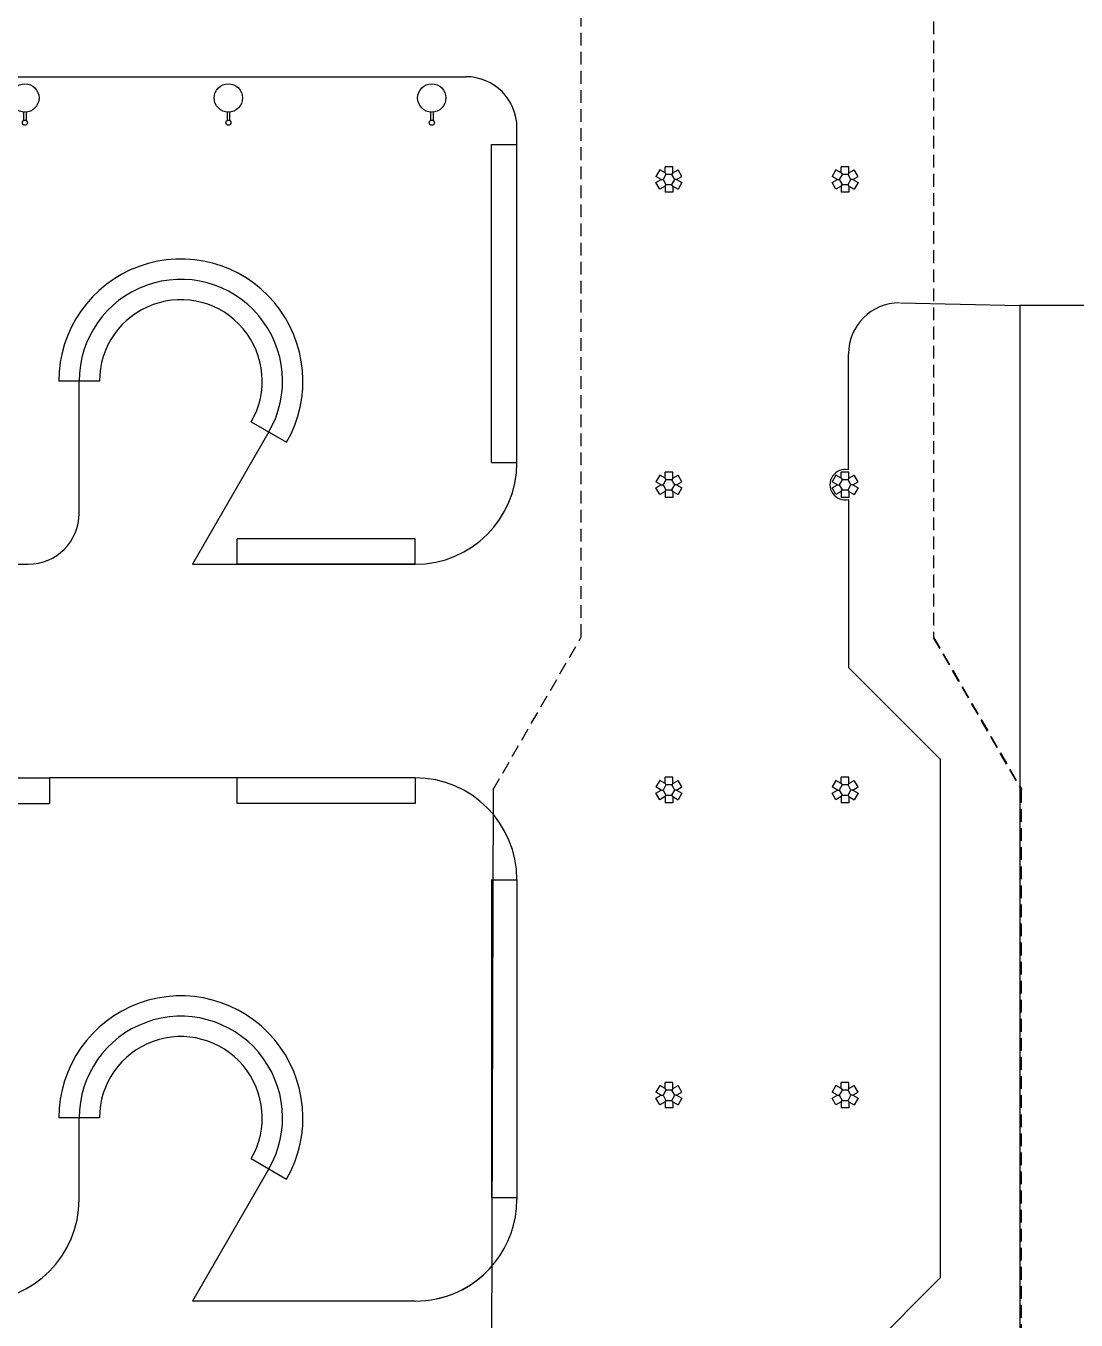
# Model space of a CAD drawing. Header units: millimetres. Extents: x 2128 to 2646, y 1972 to 2207.
# Drawn here: x 2351.25 to 2371.9, y 2072.07 to 2097.51 of the extents above; entities that cross this region are included whole.
import ezdxf

# ---------------------------------------------------------------- set-up
doc = ezdxf.new("R2010")
doc.units = ezdxf.units.MM
doc.linetypes.add('HIDDEN', pattern=[0.375, 0.25, -0.125])
for name, color, linetype in [('AR-ALV-V', 2, 'Continuous'), ('AR-CALÇADA', 1, 'Continuous'), ('AR-ESTMA-C', 1, 'Continuous'), ('AR-ILUMINAÇÃO-JARDIM', 1, 'Continuous'), ('AR-PIS', 1, 'Continuous'), ('AR-PISO', 1, 'Continuous'), ('AR-PISO-V', 1, 'Continuous'), ('AR-PROJ', 1, 'HIDDEN'), ('PLAT-CONG', 7, 'Continuous')]:
    doc.layers.add(name, color=color, linetype=linetype)

# ---------------------------------------------------------------- blocks, each defined once
blk = doc.blocks.new('Poste Jardim')
at = {"layer": 'AR-ILUMINAÇÃO-JARDIM'}
for p, q in [((-0.025, 0.109), (-0.025, 0.274)), ((0.025, 0.109), (0.025, 0.274))]:
    blk.add_line(p, q, dxfattribs=at)
for centre, radius in [((0, 0.318), 0.05), ((0, 0.318), 0.05), ((0, -0.167), 0.278)]:
    blk.add_circle(centre, radius, dxfattribs=at)
blk = doc.blocks.new('A$C527D507D')
at = {"layer": 'AR-PROJ'}
for points in [[(29.445, 0), (31.177, 3), (31.177, 26.35)], [(38.105, 26.35), (38.105, 3), (39.837, 0)]]:
    blk.add_lwpolyline(points, dxfattribs=at)
blk = doc.blocks.new('pilar15')
at = {"layer": 'AR-ESTMA-C'}
for p, q in [((-0.179, 0.19), (-0.254, 0.06)), ((-0.15, 0), (-0.254, 0.06)), ((-0.254, -0.06), (-0.15, 0)), ((-0.075, 0.13), (-0.179, 0.19)), ((-0.15, 0), (-0.115, 0)), ((0.075, 0.25), (-0.075, 0.25)), ((-0.075, 0.13), (-0.075, 0.25)), ((-0.075, 0.13), (-0.058, 0.1)), ((0.075, 0.13), (0.058, 0.1)), ((0.075, 0.13), (0.075, 0.25)), ((0.075, 0.13), (0.179, 0.19)), ((0.15, 0), (0.115, 0)), ((0.15, 0), (0.254, 0.06)), ((0.15, 0), (0.254, -0.06)), ((0.254, 0.06), (0.179, 0.19)), ((-0.179, -0.19), (-0.254, -0.06)), ((-0.075, -0.13), (-0.179, -0.19)), ((-0.075, -0.13), (-0.058, -0.1)), ((-0.075, -0.13), (-0.075, -0.25)), ((0.075, -0.25), (-0.075, -0.25)), ((0.075, -0.13), (0.058, -0.1)), ((0.075, -0.13), (0.179, -0.19)), ((0.075, -0.13), (0.075, -0.25)), ((0.254, -0.06), (0.179, -0.19))]:
    blk.add_line(p, q, dxfattribs=at)
blk.add_lwpolyline([(0.058, 0.1), (-0.058, 0.1), (-0.115, 0), (-0.058, -0.1), (0.058, -0.1), (0.115, 0)], close=True, dxfattribs=at)

msp = doc.modelspace()

# ---------------------------------------------------------------- linework, layer by layer
at = {"layer": 'AR-ALV-V'}
for p, q in [((2352.699, 2090.532), (2351.899, 2090.532)), ((2355.684, 2089.732), (2356.377, 2089.332)), ((2352.699, 2076.048), (2351.899, 2076.048)), ((2355.684, 2075.248), (2356.377, 2074.848))]:
    msp.add_line(p, q, dxfattribs=at)
for centre, radius in [((2354.299, 2090.532), 2.4), ((2354.299, 2090.532), 2), ((2354.299, 2090.532), 1.6), ((2354.299, 2076.048), 2.4), ((2354.299, 2076.048), 2), ((2354.299, 2076.048), 1.6)]:
    msp.add_arc(centre, radius, 330, 180, dxfattribs=at)
at = {"layer": 'AR-CALÇADA'}
for p, q in [((2348.334, 2096.515), (2359.907, 2096.515)), ((2360.907, 2095.181), (2360.907, 2095.515)), ((2352.299, 2087.932), (2352.299, 2090.532)), ((2356.031, 2089.532), (2354.53, 2086.932)), ((2350.699, 2086.932), (2351.299, 2086.932)), ((2354.53, 2086.932), (2358.907, 2086.932)), ((2358.907, 2082.732), (2351.718, 2082.732)), ((2352.299, 2074.448), (2352.299, 2076.048)), ((2356.031, 2075.048), (2354.53, 2072.448)), ((2358.907, 2072.448), (2354.53, 2072.448))]:
    msp.add_line(p, q, dxfattribs=at)
msp.add_lwpolyline([(2403.037, 2093.015, -1), (2401.354, 2093.015, 1), (2397.354, 2093.015), (2397.387, 2092.655, -0.513087), (2395.005, 2092.655, 1.094888), (2391.037, 2093.015, -1), (2389.354, 2093.015, 1), (2385.354, 2093.015), (2385.387, 2092.655, -0.513087), (2383.005, 2092.655), (2383.037, 2093.015, 1), (2379.037, 2093.015, -1), (2377.354, 2093.015, 1.303225), (2373.622, 2092.015), (2370.792, 2092.015), (2370.792, 2069.982), (2369.218, 2067.256), (2367.459, 2067.256)], format="xyb", dxfattribs=at)
for centre, radius, start, end in [((2359.907, 2095.515), 1, 0, 90), ((2358.907, 2088.932), 2, 270, 0), ((2351.299, 2087.932), 1, 270, 360), ((2358.907, 2080.732), 2, 360, 90), ((2350.299, 2074.448), 2, 270, 360), ((2358.907, 2074.448), 2, 283.141, 360)]:
    msp.add_arc(centre, radius, start, end, dxfattribs=at)
at = {"layer": 'AR-PIS'}
msp.add_line((2368.446, 2092.069), (2370.792, 2092.015), dxfattribs=at)
at = {"layer": 'AR-PISO'}
for p, q in [((2360.407, 2088.932), (2360.407, 2095.181)), ((2360.407, 2095.181), (2360.907, 2095.181)), ((2360.907, 2088.932), (2360.907, 2095.181)), ((2360.407, 2088.932), (2360.907, 2088.932)), ((2358.907, 2087.432), (2355.407, 2087.432)), ((2355.407, 2086.932), (2355.407, 2087.432)), ((2358.907, 2086.932), (2358.907, 2087.432)), ((2358.907, 2086.932), (2355.407, 2086.932)), ((2348.218, 2082.732), (2351.718, 2082.732)), ((2351.718, 2082.732), (2351.718, 2082.232)), ((2358.907, 2082.732), (2355.407, 2082.732)), ((2355.407, 2082.232), (2355.407, 2082.732)), ((2358.907, 2082.732), (2358.907, 2082.232)), ((2360.44, 2082.503), (2360.407, 2070.448)), ((2348.218, 2082.232), (2351.718, 2082.232)), ((2358.907, 2082.232), (2355.407, 2082.232)), ((2360.407, 2080.732), (2360.407, 2074.482)), ((2360.407, 2080.732), (2360.907, 2080.732)), ((2360.907, 2080.732), (2360.907, 2074.448)), ((2360.407, 2074.482), (2360.907, 2074.482))]:
    msp.add_line(p, q, dxfattribs=at)
msp.add_arc((2358.907, 2074.448), 2, 270, 317.8826, dxfattribs=at)
at = {"layer": 'AR-PISO-V'}
for p, q in [((2367.427, 2088.785), (2367.427, 2091.069)), ((2367.427, 2088.204), (2367.427, 2084.903)), ((2367.427, 2084.903), (2369.227, 2083.103)), ((2369.227, 2083.103), (2369.227, 2072.903)), ((2367.427, 2071.103), (2369.227, 2072.903))]:
    msp.add_line(p, q, dxfattribs=at)
for centre, radius, start, end in [((2368.427, 2091.069), 1, 90, 180), ((2367.359, 2088.495), 0.298, 76.8315, 283.1685)]:
    msp.add_arc(centre, radius, start, end, dxfattribs=at)
at = {"layer": 'AR-PROJ'}
for p, q in [((2369.091, 2085.494), (2370.823, 2082.494)), ((2370.823, 2082.494), (2370.823, 2070.494))]:
    msp.add_line(p, q, dxfattribs=at)

# ---------------------------------------------------------------- block references
at = {"layer": 'AR-ESTMA-C', "ltscale": 0.25}
for p in [(2363.895, 2094.495), (2367.359, 2094.495), (2363.895, 2088.494), (2367.359, 2088.494), (2363.895, 2082.494), (2367.359, 2082.494), (2363.895, 2076.494), (2367.359, 2076.494)]:
    msp.add_blockref('pilar15', p, dxfattribs=at)
at = {"layer": 'AR-ILUMINAÇÃO-JARDIM', "rotation": 180}
for p in [(2351.233, 2095.93), (2355.233, 2095.93), (2359.233, 2095.93)]:
    msp.add_blockref('Poste Jardim', p, dxfattribs=at)
at = {"layer": 'PLAT-CONG'}
msp.add_blockref('A$C527D507D', (2330.995, 2082.503), dxfattribs=at)

doc.saveas('drawing.dxf')
